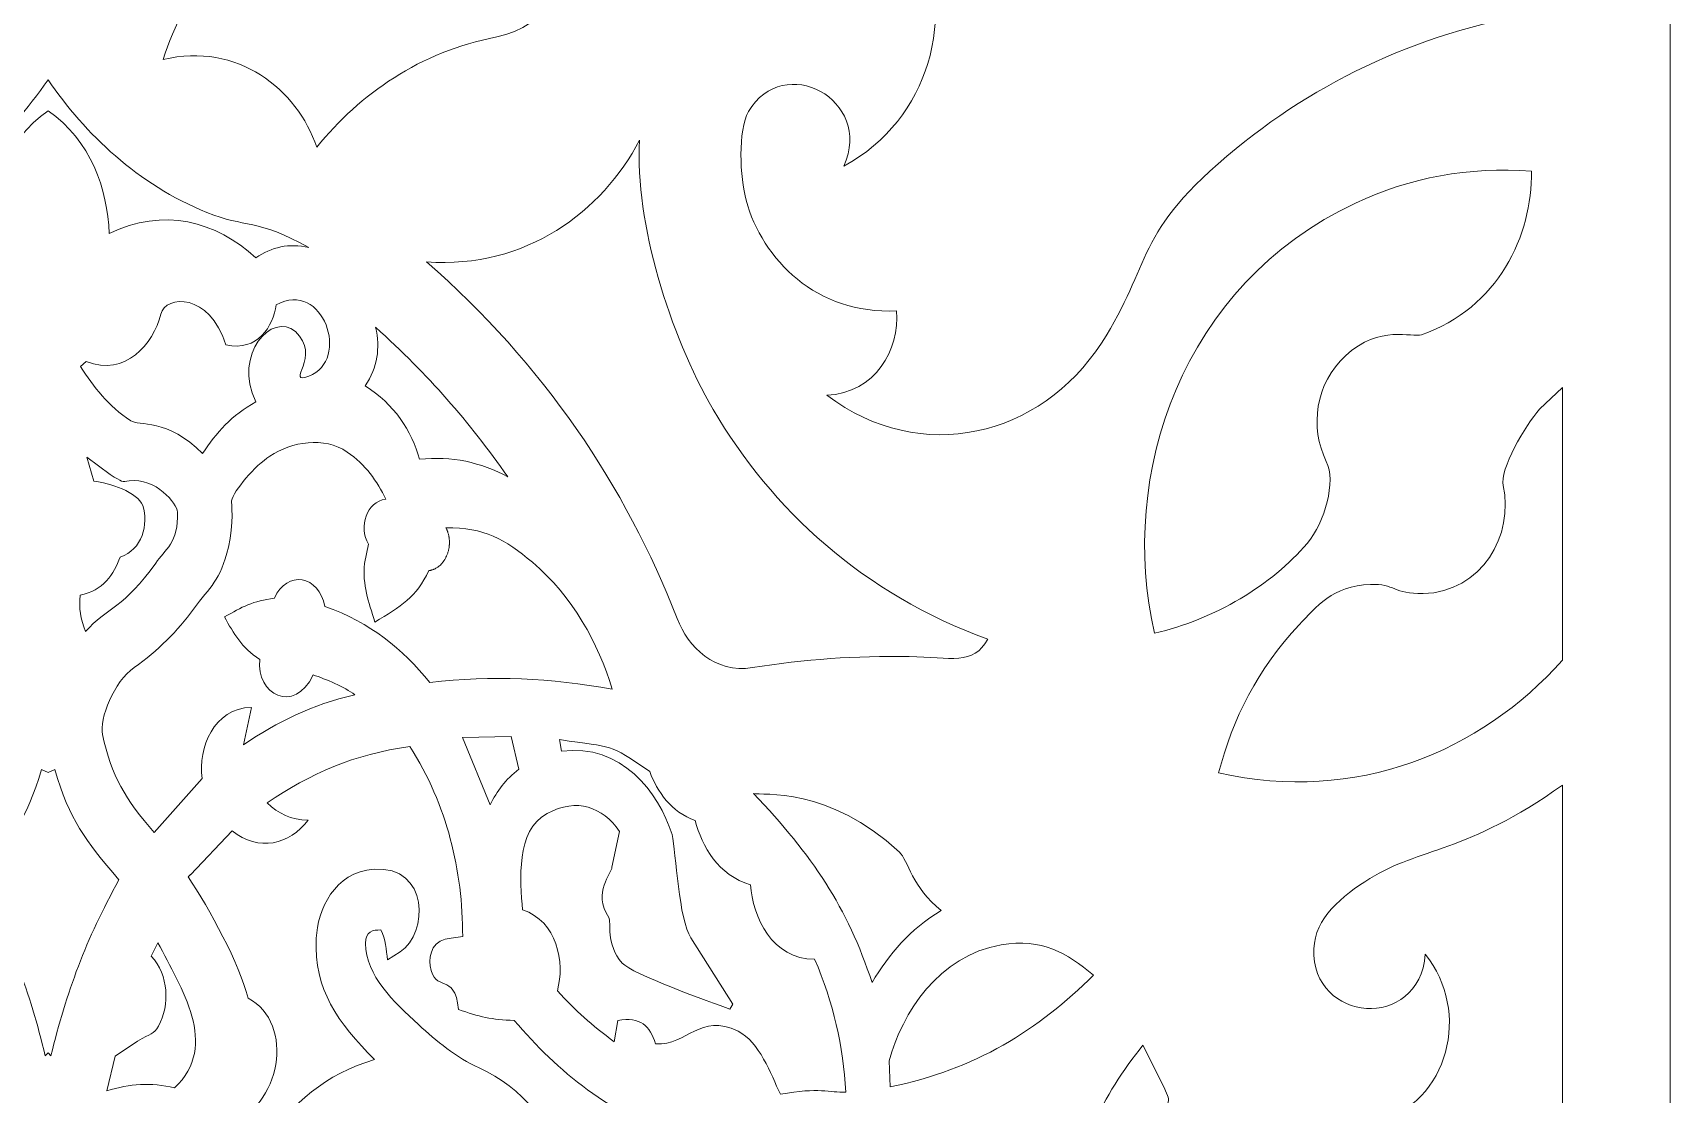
# Model space of a CAD drawing. Header units: millimetres. Extents: x -14.9 to 15.1, y 6.5 to 76.5.
# Drawn here: x -0.04 to 15.1, y 49.91 to 59.73 of the extents above; entities that cross this region are included whole.
import ezdxf

# ---------------------------------------------------------------- set-up
doc = ezdxf.new("R2010")
doc.units = ezdxf.units.MM
doc.header["$MEASUREMENT"] = 0
doc.layers.add('Layer 1', color=7, linetype='Continuous')

msp = doc.modelspace()

# ---------------------------------------------------------------- linework, layer by layer
at = {"layer": 'Layer 1', "color": 250, "lineweight": 9}
for points, knots in [([(-14.9024, 6.4618), (-14.9024, 6.4618), (15.0977, 6.4618), (15.0977, 6.4618), (15.0977, 6.4618), (15.0977, 6.4618), (15.0977, 76.4618), (15.0977, 76.4618), (15.0977, 76.4618), (15.0977, 76.4618), (-14.9024, 76.4618), (-14.9024, 76.4618), (-14.9024, 76.4618), (-14.9024, 76.4618), (-14.9024, 6.4618), (-14.9024, 6.4618)], [0, 0, 0, 0, 0.2, 0.2, 0.2, 0.2, 0.4, 0.4, 0.4, 0.4, 0.6, 0.6, 0.6, 0.6, 1, 1, 1, 1]), ([(14.1002, 61.0394), (13.0006, 60.486), (11.8, 60.1652), (10.5059, 60.1436), (10.5059, 60.1436), (10.1011, 60.1367), (9.6616, 60.4665), (9.4554, 60.7641), (9.4554, 60.7641), (9.054, 61.3439), (9.1461, 62.1264), (9.793, 62.4729), (9.793, 62.4729), (10.2535, 62.7197), (10.7716, 62.5905), (11.0972, 62.2351), (11.0972, 62.2351), (10.3025, 62.1507), (10.3424, 60.915), (11.2248, 60.9383), (11.2248, 60.9383), (11.9879, 60.9583), (12.2203, 62.0531), (12.212, 62.5445), (12.212, 62.5445), (12.2088, 62.7324), (12.2909, 62.9459), (12.5353, 62.9617), (12.5353, 62.9617), (12.8187, 62.9803), (12.8715, 62.6362), (13.3084, 62.7109), (13.3084, 62.7109), (13.7637, 62.7889), (13.873, 63.2271), (13.8173, 63.575), (13.8173, 63.575), (13.6848, 64.4048), (12.6747, 64.9311), (11.932, 64.2142), (11.932, 64.2142), (11.3926, 63.694), (10.5911, 63.5375), (9.8581, 63.9066), (9.8581, 63.9066), (9.6217, 64.0256), (9.3274, 63.8797), (9.3334, 63.513), (9.3334, 63.513), (9.3506, 62.4302), (7.9469, 62.051), (7.4567, 63.0079), (7.4567, 63.0079), (7.3666, 63.1835), (7.3347, 63.3596), (7.3408, 63.5488), (7.3408, 63.5488), (6.5447, 63.9537), (5.6645, 63.8788), (4.9516, 63.3895), (4.9516, 63.3895), (5.5822, 62.6475), (5.8588, 61.7632), (5.8392, 60.8641), (5.8392, 60.8641), (6.4991, 61.6348), (7.6067, 61.5106), (8.1182, 60.726), (8.1182, 60.726), (8.3371, 60.3908), (8.3514, 59.8247), (8.2324, 59.4443), (8.2324, 59.4443), (8.1122, 59.0596), (7.8609, 58.7174), (7.4552, 58.4933), (7.4552, 58.4933), (7.7326, 59.1131), (6.8958, 59.5513), (6.5739, 58.9986), (6.5739, 58.9986), (6.4738, 58.8265), (6.4956, 58.3884), (6.5524, 58.1791), (6.5524, 58.1791), (6.7007, 57.6313), (7.2034, 57.1182), (7.9421, 57.156), (7.9421, 57.156), (7.9736, 56.7963), (7.7487, 56.398), (7.2983, 56.3744), (7.2983, 56.3744), (8.1733, 55.7154), (9.2769, 55.9933), (9.8369, 56.8562), (9.8369, 56.8562), (10.3217, 57.6033), (10.1132, 57.8635), (11.0848, 58.6582), (11.0848, 58.6582), (11.9171, 59.3392), (12.9315, 59.8004), (14.1002, 59.9402), (14.1002, 59.9402), (14.1002, 59.9402), (14.1002, 61.0394), (14.1002, 61.0394)], [0, 0, 0, 0, 0.0357143, 0.0357143, 0.0357143, 0.0357143, 0.0714286, 0.0714286, 0.0714286, 0.0714286, 0.1071429, 0.1071429, 0.1071429, 0.1071429, 0.1428571, 0.1428571, 0.1428571, 0.1428571, 0.1785714, 0.1785714, 0.1785714, 0.1785714, 0.2142857, 0.2142857, 0.2142857, 0.2142857, 0.25, 0.25, 0.25, 0.25, 0.2857143, 0.2857143, 0.2857143, 0.2857143, 0.3214286, 0.3214286, 0.3214286, 0.3214286, 0.3571429, 0.3571429, 0.3571429, 0.3571429, 0.3928571, 0.3928571, 0.3928571, 0.3928571, 0.4285714, 0.4285714, 0.4285714, 0.4285714, 0.4642857, 0.4642857, 0.4642857, 0.4642857, 0.5, 0.5, 0.5, 0.5, 0.5357143, 0.5357143, 0.5357143, 0.5357143, 0.5714286, 0.5714286, 0.5714286, 0.5714286, 0.6071429, 0.6071429, 0.6071429, 0.6071429, 0.6428571, 0.6428571, 0.6428571, 0.6428571, 0.6785714, 0.6785714, 0.6785714, 0.6785714, 0.7142857, 0.7142857, 0.7142857, 0.7142857, 0.75, 0.75, 0.75, 0.75, 0.7857143, 0.7857143, 0.7857143, 0.7857143, 0.8214286, 0.8214286, 0.8214286, 0.8214286, 0.8571429, 0.8571429, 0.8571429, 0.8571429, 0.8928571, 0.8928571, 0.8928571, 0.8928571, 0.9285714, 0.9285714, 0.9285714, 0.9285714, 1, 1, 1, 1]), ([(3.383, 62.1196), (3.0055, 61.6784), (3.0014, 61.4224), (2.4317, 60.9692), (2.4317, 60.9692), (2.1821, 60.7705), (1.9945, 60.7578), (1.6451, 60.3571), (1.6451, 60.3571), (1.4098, 60.0872), (1.263, 59.8009), (1.1614, 59.4808), (1.1614, 59.4808), (1.8528, 59.6451), (2.3987, 59.2053), (2.5826, 58.6705), (2.5826, 58.6705), (2.9825, 59.1624), (3.533, 59.5515), (4.2459, 59.6901), (4.2459, 59.6901), (4.6978, 59.7782), (5.0285, 60.2579), (5.1126, 60.638), (5.1126, 60.638), (5.3349, 61.6423), (4.3776, 62.5601), (3.383, 62.1196)], [0, 0, 0, 0, 0.125, 0.125, 0.125, 0.125, 0.25, 0.25, 0.25, 0.25, 0.375, 0.375, 0.375, 0.375, 0.5, 0.5, 0.5, 0.5, 0.625, 0.625, 0.625, 0.625, 0.75, 0.75, 0.75, 0.75, 1, 1, 1, 1]), ([(0.0977, 59.2939), (-0.275, 58.7551), (-0.7836, 58.2712), (-1.4891, 58.0202), (-1.4891, 58.0202), (-1.6804, 57.9521), (-1.8623, 57.9957), (-2.3133, 57.7402), (-2.3133, 57.7402), (-2.1291, 57.7855), (-1.9684, 57.7445), (-1.8236, 57.6452), (-1.8236, 57.6452), (-1.4561, 57.9868), (-0.9641, 58.115), (-0.4672, 57.871), (-0.4672, 57.871), (-0.45, 58.2844), (-0.3, 58.7299), (0.0977, 59.0061), (0.0977, 59.0061), (0.4953, 58.7299), (0.6453, 58.2844), (0.6625, 57.871), (0.6625, 57.871), (1.1594, 58.115), (1.6514, 57.9868), (2.0189, 57.6452), (2.0189, 57.6452), (2.1638, 57.7445), (2.3244, 57.7855), (2.5086, 57.7402), (2.5086, 57.7402), (2.0281, 58.0125), (1.9208, 57.9208), (1.5648, 58.0657), (1.5648, 58.0657), (0.9253, 58.3262), (0.4413, 58.789), (0.0977, 59.2939)], [0, 0, 0, 0, 0.0909091, 0.0909091, 0.0909091, 0.0909091, 0.1818182, 0.1818182, 0.1818182, 0.1818182, 0.2727273, 0.2727273, 0.2727273, 0.2727273, 0.3636364, 0.3636364, 0.3636364, 0.3636364, 0.4545455, 0.4545455, 0.4545455, 0.4545455, 0.5454545, 0.5454545, 0.5454545, 0.5454545, 0.6363636, 0.6363636, 0.6363636, 0.6363636, 0.7272727, 0.7272727, 0.7272727, 0.7272727, 0.8181818, 0.8181818, 0.8181818, 0.8181818, 1, 1, 1, 1]), ([(0.0977, 59.2939), (0.0977, 59.2939), (0.0977, 59.2941), (0.0977, 59.2941), (0.0977, 59.2941), (0.0977, 59.2941), (0.0977, 59.2941), (0.0977, 59.2941)], [0, 0, 0, 0, 0.3333333, 0.3333333, 0.3333333, 0.3333333, 1, 1, 1, 1]), ([(5.5667, 58.7346), (5.524, 57.9672), (5.8407, 56.9412), (6.2486, 56.2422), (6.2486, 56.2422), (6.7865, 55.3204), (7.636, 54.5339), (8.7869, 54.1193), (8.7869, 54.1193), (8.6509, 53.8693), (8.449, 53.9517), (8.0585, 53.9581), (8.0585, 53.9581), (7.5729, 53.9659), (7.0869, 53.9308), (6.6101, 53.8544), (6.6101, 53.8544), (6.2621, 53.7988), (6.0163, 54.046), (5.9144, 54.3079), (5.9144, 54.3079), (5.437, 55.5365), (4.6774, 56.6669), (3.5973, 57.6075), (3.5973, 57.6075), (4.5213, 57.5446), (5.2196, 58.0718), (5.5667, 58.7346)], [0, 0, 0, 0, 0.125, 0.125, 0.125, 0.125, 0.25, 0.25, 0.25, 0.25, 0.375, 0.375, 0.375, 0.375, 0.5, 0.5, 0.5, 0.5, 0.625, 0.625, 0.625, 0.625, 0.75, 0.75, 0.75, 0.75, 1, 1, 1, 1]), ([(13.8139, 58.4475), (13.8245, 57.8543), (13.5046, 57.1798), (12.7975, 56.9346), (12.7975, 56.9346), (12.7103, 56.9042), (12.4145, 57.0325), (12.0952, 56.7409), (12.0952, 56.7409), (11.8158, 56.4854), (11.7613, 56.0772), (11.9173, 55.7626), (11.9173, 55.7626), (12.0083, 55.5792), (11.9064, 55.2018), (11.7401, 55.0041), (11.7401, 55.0041), (11.4156, 54.6195), (10.884, 54.3013), (10.328, 54.1726), (10.328, 54.1726), (9.9924, 55.6334), (10.5759, 57.3961), (12.1879, 58.1525), (12.1879, 58.1525), (12.6934, 58.3898), (13.2338, 58.4904), (13.8139, 58.4475)], [0, 0, 0, 0, 0.125, 0.125, 0.125, 0.125, 0.25, 0.25, 0.25, 0.25, 0.375, 0.375, 0.375, 0.375, 0.5, 0.5, 0.5, 0.5, 0.625, 0.625, 0.625, 0.625, 0.75, 0.75, 0.75, 0.75, 1, 1, 1, 1]), ([(2.2065, 57.2113), (2.6411, 57.452), (2.9005, 56.6989), (2.5071, 56.5514), (2.5071, 56.5514), (2.2845, 56.4677), (2.6322, 56.7428), (2.3838, 56.9632), (2.3838, 56.9632), (2.1715, 57.1512), (1.8029, 56.7539), (2.018, 56.3148), (2.018, 56.3148), (1.7963, 56.1877), (1.6514, 56.0282), (1.5246, 55.8349), (1.5246, 55.8349), (1.2044, 56.1644), (0.9316, 56.0911), (0.8616, 56.1382), (0.8616, 56.1382), (0.6562, 56.2768), (0.5159, 56.4489), (0.3977, 56.6421), (0.3977, 56.6421), (0.3977, 56.6421), (0.4502, 56.6876), (0.4502, 56.6876), (0.4502, 56.6876), (0.8117, 56.5441), (1.0707, 56.8488), (1.139, 57.1239), (1.139, 57.1239), (1.1844, 57.3059), (1.5926, 57.324), (1.7415, 56.8415), (1.7415, 56.8415), (2.0378, 56.7746), (2.1778, 57.0148), (2.2065, 57.2113)], [0, 0, 0, 0, 0.0909091, 0.0909091, 0.0909091, 0.0909091, 0.1818182, 0.1818182, 0.1818182, 0.1818182, 0.2727273, 0.2727273, 0.2727273, 0.2727273, 0.3636364, 0.3636364, 0.3636364, 0.3636364, 0.4545455, 0.4545455, 0.4545455, 0.4545455, 0.5454545, 0.5454545, 0.5454545, 0.5454545, 0.6363636, 0.6363636, 0.6363636, 0.6363636, 0.7272727, 0.7272727, 0.7272727, 0.7272727, 0.8181818, 0.8181818, 0.8181818, 0.8181818, 1, 1, 1, 1]), ([(3.1259, 57.0032), (3.1693, 56.8057), (3.1446, 56.641), (3.0304, 56.4611), (3.0304, 56.4611), (3.2958, 56.2962), (3.4582, 56.0451), (3.5322, 55.7824), (3.5322, 55.7824), (3.8331, 55.8142), (4.0982, 55.7543), (4.3501, 55.619), (4.3501, 55.619), (3.9834, 56.1368), (3.6179, 56.5606), (3.1259, 57.0032)], [0, 0, 0, 0, 0.2, 0.2, 0.2, 0.2, 0.4, 0.4, 0.4, 0.4, 0.6, 0.6, 0.6, 0.6, 1, 1, 1, 1]), ([(14.1002, 53.9223), (13.3423, 53.0762), (12.2014, 52.5935), (10.9216, 52.8808), (10.9216, 52.8808), (11.0501, 53.3793), (11.2836, 53.8445), (11.6649, 54.2492), (11.6649, 54.2492), (11.8264, 54.4205), (11.971, 54.6091), (12.325, 54.6244), (12.325, 54.6244), (12.5499, 54.6343), (12.539, 54.5339), (12.8127, 54.5398), (12.8127, 54.5398), (13.3552, 54.5518), (13.657, 55.0868), (13.552, 55.5384), (13.552, 55.5384), (13.5181, 55.6843), (13.758, 56.0968), (13.8891, 56.2471), (13.8891, 56.2471), (13.8891, 56.2471), (14.1002, 56.4472), (14.1002, 56.4472), (14.1002, 56.4472), (14.1002, 56.4472), (14.1002, 53.9223), (14.1002, 53.9223)], [0, 0, 0, 0, 0.1111111, 0.1111111, 0.1111111, 0.1111111, 0.2222222, 0.2222222, 0.2222222, 0.2222222, 0.3333333, 0.3333333, 0.3333333, 0.3333333, 0.4444444, 0.4444444, 0.4444444, 0.4444444, 0.5555556, 0.5555556, 0.5555556, 0.5555556, 0.6666667, 0.6666667, 0.6666667, 0.6666667, 0.7777778, 0.7777778, 0.7777778, 0.7777778, 1, 1, 1, 1]), ([(1.5214, 52.8299), (1.5214, 52.8299), (1.0794, 52.3285), (1.0794, 52.3285), (1.0794, 52.3285), (0.8123, 52.6347), (0.6817, 52.8534), (0.6008, 53.2352), (0.6008, 53.2352), (0.5701, 53.3797), (0.7067, 53.7274), (0.8935, 53.8561), (0.8935, 53.8561), (1.1115, 54.0067), (1.2959, 54.1962), (1.4425, 54.396), (1.4425, 54.396), (1.598, 54.6077), (1.6887, 54.6546), (1.7644, 54.9685), (1.7644, 54.9685), (1.8175, 55.1886), (1.792, 55.388), (1.7937, 55.3975), (1.7937, 55.3975), (1.8118, 55.4917), (2.0137, 55.7244), (2.1474, 55.8113), (2.1474, 55.8113), (2.3519, 55.9443), (2.648, 55.9968), (2.8629, 55.8495), (2.8629, 55.8495), (3.0333, 55.7329), (3.1406, 55.5794), (3.2198, 55.4121), (3.2198, 55.4121), (3.0436, 55.3906), (2.9667, 55.158), (3.0594, 54.9963), (3.0594, 54.9963), (3.0594, 54.9963), (3.023, 54.8172), (3.023, 54.8172), (3.023, 54.8172), (3.0037, 54.6152), (3.0605, 54.4721), (3.1193, 54.2742), (3.1193, 54.2742), (3.3583, 54.4252), (3.5041, 54.5035), (3.6174, 54.7521), (3.6174, 54.7521), (3.6174, 54.7521), (3.6177, 54.7521), (3.6177, 54.7521), (3.6177, 54.7521), (3.6177, 54.7521), (3.6182, 54.7521), (3.6182, 54.7521), (3.6182, 54.7521), (3.6182, 54.7521), (3.6225, 54.7529), (3.6225, 54.7529), (3.6225, 54.7529), (3.6225, 54.7529), (3.6228, 54.7529), (3.6228, 54.7529), (3.6228, 54.7529), (3.6228, 54.7529), (3.6234, 54.7529), (3.6234, 54.7529), (3.6234, 54.7529), (3.6234, 54.7529), (3.6237, 54.7531), (3.6237, 54.7531), (3.6237, 54.7531), (3.6237, 54.7531), (3.6243, 54.7531), (3.6243, 54.7531), (3.6243, 54.7531), (3.6243, 54.7531), (3.6245, 54.7531), (3.6245, 54.7531), (3.6245, 54.7531), (3.6245, 54.7531), (3.6248, 54.7531), (3.6248, 54.7531), (3.6248, 54.7531), (3.6248, 54.7531), (3.6251, 54.7533), (3.6251, 54.7533), (3.6251, 54.7533), (3.6251, 54.7533), (3.6257, 54.7533), (3.6257, 54.7533), (3.6257, 54.7533), (3.6257, 54.7533), (3.6263, 54.7533), (3.6263, 54.7533), (3.6263, 54.7533), (3.6263, 54.7533), (3.6297, 54.754), (3.6297, 54.754), (3.6297, 54.754), (3.6297, 54.754), (3.6303, 54.7543), (3.6303, 54.7543), (3.6303, 54.7543), (3.6303, 54.7543), (3.6309, 54.7543), (3.6309, 54.7543), (3.6309, 54.7543), (3.6309, 54.7543), (3.6311, 54.7543), (3.6311, 54.7543), (3.6311, 54.7543), (3.6311, 54.7543), (3.6317, 54.7545), (3.6317, 54.7545), (3.6317, 54.7545), (3.6317, 54.7545), (3.632, 54.7545), (3.632, 54.7545), (3.632, 54.7545), (3.632, 54.7545), (3.632, 54.7545), (3.632, 54.7545), (3.632, 54.7545), (3.632, 54.7545), (3.6326, 54.7545), (3.6326, 54.7545), (3.6326, 54.7545), (3.6326, 54.7545), (3.6331, 54.7547), (3.6331, 54.7547), (3.6331, 54.7547), (3.6331, 54.7547), (3.6334, 54.7547), (3.6334, 54.7547), (3.6334, 54.7547), (3.6334, 54.7547), (3.6372, 54.7557), (3.6372, 54.7557), (3.6372, 54.7557), (3.6372, 54.7557), (3.6375, 54.7557), (3.6375, 54.7557), (3.6375, 54.7557), (3.6375, 54.7557), (3.638, 54.7559), (3.638, 54.7559), (3.638, 54.7559), (3.638, 54.7559), (3.6386, 54.7559), (3.6386, 54.7559), (3.6386, 54.7559), (3.6386, 54.7559), (3.6389, 54.7562), (3.6389, 54.7562), (3.6389, 54.7562), (3.6389, 54.7562), (3.6392, 54.7562), (3.6392, 54.7562), (3.6392, 54.7562), (3.6392, 54.7562), (3.6395, 54.7562), (3.6395, 54.7562), (3.6395, 54.7562), (3.6395, 54.7562), (3.6397, 54.7562), (3.6397, 54.7562), (3.6397, 54.7562), (3.6397, 54.7562), (3.6403, 54.7564), (3.6403, 54.7564), (3.6403, 54.7564), (3.6403, 54.7564), (3.6406, 54.7564), (3.6406, 54.7564), (3.6406, 54.7564), (3.6406, 54.7564), (3.6412, 54.7566), (3.6412, 54.7566), (3.6412, 54.7566), (3.6412, 54.7566), (3.6438, 54.7573), (3.6438, 54.7573), (3.6438, 54.7573), (3.6438, 54.7573), (3.6443, 54.7576), (3.6443, 54.7576), (3.6443, 54.7576), (3.6443, 54.7576), (3.6446, 54.7576), (3.6446, 54.7576), (3.6446, 54.7576), (3.6446, 54.7576), (3.6452, 54.7578), (3.6452, 54.7578), (3.6452, 54.7578), (3.6452, 54.7578), (3.6452, 54.7578), (3.6452, 54.7578), (3.6452, 54.7578), (3.6452, 54.7578), (3.6458, 54.7578), (3.6458, 54.7578), (3.6458, 54.7578), (3.6458, 54.7578), (3.6461, 54.758), (3.6461, 54.758), (3.6461, 54.758), (3.6461, 54.758), (3.6466, 54.758), (3.6466, 54.758), (3.6466, 54.758), (3.6466, 54.758), (3.6438, 54.7576), (3.6438, 54.7576), (3.6438, 54.7576), (3.6438, 54.7576), (3.6466, 54.758), (3.6466, 54.758), (3.6466, 54.758), (3.6466, 54.758), (3.6529, 54.7602), (3.6529, 54.7602), (3.6529, 54.7602), (3.6529, 54.7602), (3.6529, 54.7602), (3.6529, 54.7602), (3.6529, 54.7602), (3.6529, 54.7602), (3.6593, 54.7623), (3.6593, 54.7623), (3.6593, 54.7623), (3.6593, 54.7623), (3.6598, 54.7625), (3.6598, 54.7625), (3.6598, 54.7625), (3.6598, 54.7625), (3.6656, 54.7649), (3.6656, 54.7649), (3.6656, 54.7649), (3.669, 54.7663), (3.6725, 54.7679), (3.6759, 54.7696), (3.6759, 54.7696), (3.6759, 54.7696), (3.6788, 54.771), (3.6788, 54.771), (3.6788, 54.771), (3.6788, 54.771), (3.6796, 54.7715), (3.6796, 54.7715), (3.6796, 54.7715), (3.6796, 54.7715), (3.6836, 54.7736), (3.6836, 54.7736), (3.6836, 54.7736), (3.6836, 54.7736), (3.6842, 54.7741), (3.6842, 54.7741), (3.6842, 54.7741), (3.6842, 54.7741), (3.6888, 54.7767), (3.6888, 54.7767), (3.6888, 54.7767), (3.6888, 54.7767), (3.6899, 54.7774), (3.6899, 54.7774), (3.6899, 54.7774), (3.6899, 54.7774), (3.6951, 54.7807), (3.6951, 54.7807), (3.6951, 54.7807), (3.6951, 54.7807), (3.6954, 54.7807), (3.6954, 54.7807), (3.6954, 54.7807), (3.6988, 54.783), (3.7023, 54.7854), (3.7057, 54.788), (3.7057, 54.788), (3.7057, 54.788), (3.7072, 54.7889), (3.7072, 54.7889), (3.7072, 54.7889), (3.7072, 54.7889), (3.7115, 54.7925), (3.7115, 54.7925), (3.7115, 54.7925), (3.7115, 54.7925), (3.712, 54.7929), (3.712, 54.7929), (3.712, 54.7929), (3.712, 54.7929), (3.7166, 54.7967), (3.7166, 54.7967), (3.7166, 54.7967), (3.7166, 54.7967), (3.7178, 54.7976), (3.7178, 54.7976), (3.7178, 54.7976), (3.7227, 54.8019), (3.7272, 54.8064), (3.7318, 54.8108), (3.7318, 54.8108), (3.7318, 54.8108), (3.7361, 54.8158), (3.7361, 54.8158), (3.7361, 54.8158), (3.7361, 54.8158), (3.7364, 54.816), (3.7364, 54.816), (3.7364, 54.816), (3.7364, 54.816), (3.741, 54.8212), (3.741, 54.8212), (3.741, 54.8212), (3.7442, 54.8247), (3.747, 54.8283), (3.7499, 54.832), (3.7499, 54.832), (3.7499, 54.832), (3.7505, 54.8328), (3.7505, 54.8328), (3.7505, 54.8328), (3.7505, 54.8328), (3.7539, 54.8377), (3.7539, 54.8377), (3.7539, 54.8377), (3.7539, 54.8377), (3.7548, 54.8389), (3.7548, 54.8389), (3.7548, 54.8389), (3.7548, 54.8389), (3.7579, 54.8434), (3.7579, 54.8434), (3.7579, 54.8434), (3.7579, 54.8434), (3.7582, 54.8436), (3.7582, 54.8436), (3.7582, 54.8436), (3.7582, 54.8436), (3.7605, 54.8474), (3.7605, 54.8474), (3.7605, 54.8474), (3.7605, 54.8474), (3.7628, 54.8507), (3.7628, 54.8507), (3.7628, 54.8507), (3.7628, 54.8507), (3.7634, 54.8514), (3.7634, 54.8514), (3.7634, 54.8514), (3.7634, 54.8514), (3.7657, 54.8554), (3.7657, 54.8554), (3.7657, 54.8554), (3.7657, 54.8554), (3.7657, 54.8556), (3.7657, 54.8556), (3.7657, 54.8556), (3.7657, 54.8556), (3.7688, 54.8606), (3.7688, 54.8606), (3.7688, 54.8606), (3.7688, 54.8606), (3.7697, 54.8625), (3.7697, 54.8625), (3.7697, 54.8625), (3.7697, 54.8625), (3.7723, 54.8672), (3.7723, 54.8672), (3.7723, 54.8672), (3.7723, 54.8672), (3.7731, 54.8683), (3.7731, 54.8683), (3.7731, 54.8683), (3.7731, 54.8683), (3.7754, 54.8731), (3.7754, 54.8731), (3.7754, 54.8731), (3.7754, 54.8731), (3.7769, 54.8757), (3.7769, 54.8757), (3.7769, 54.8757), (3.7769, 54.8757), (3.7789, 54.8799), (3.7789, 54.8799), (3.7789, 54.8799), (3.7789, 54.8799), (3.7797, 54.8818), (3.7797, 54.8818), (3.7797, 54.8818), (3.7797, 54.8818), (3.782, 54.8867), (3.782, 54.8867), (3.782, 54.8867), (3.782, 54.8867), (3.7823, 54.8879), (3.7823, 54.8879), (3.7823, 54.8879), (3.7843, 54.8921), (3.7861, 54.8964), (3.7878, 54.9006), (3.7878, 54.9006), (3.7878, 54.9006), (3.7878, 54.9006), (3.7878, 54.9006), (3.7878, 54.9006), (3.7878, 54.9006), (3.7901, 54.9068), (3.7901, 54.9068), (3.7901, 54.9068), (3.7901, 54.9068), (3.7904, 54.9075), (3.7904, 54.9075), (3.7904, 54.9075), (3.7904, 54.9075), (3.7927, 54.9143), (3.7927, 54.9143), (3.7927, 54.9143), (3.7927, 54.9143), (3.7927, 54.9145), (3.7927, 54.9145), (3.7927, 54.9145), (3.7927, 54.9145), (3.7949, 54.9216), (3.7949, 54.9216), (3.7949, 54.9216), (3.7949, 54.9216), (3.7949, 54.9218), (3.7949, 54.9218), (3.7949, 54.9218), (3.7949, 54.9218), (3.797, 54.9287), (3.797, 54.9287), (3.797, 54.9287), (3.797, 54.9287), (3.7972, 54.9294), (3.7972, 54.9294), (3.7972, 54.9294), (3.7972, 54.9294), (3.799, 54.9358), (3.799, 54.9358), (3.799, 54.9358), (3.799, 54.9358), (3.8007, 54.9428), (3.8007, 54.9428), (3.8007, 54.9428), (3.8007, 54.9428), (3.8007, 54.9431), (3.8007, 54.9431), (3.8007, 54.9431), (3.8007, 54.9431), (3.801, 54.9447), (3.801, 54.9447), (3.801, 54.9447), (3.801, 54.9447), (3.8021, 54.9504), (3.8021, 54.9504), (3.8021, 54.9504), (3.8021, 54.9504), (3.8024, 54.9506), (3.8024, 54.9506), (3.8024, 54.9506), (3.8033, 54.9548), (3.8038, 54.9593), (3.8047, 54.9636), (3.8047, 54.9636), (3.8047, 54.9636), (3.805, 54.965), (3.805, 54.965), (3.805, 54.965), (3.805, 54.965), (3.8053, 54.9683), (3.8053, 54.9683), (3.8053, 54.9683), (3.8053, 54.9683), (3.8058, 54.9725), (3.8058, 54.9725), (3.8058, 54.9725), (3.8058, 54.9725), (3.8061, 54.9735), (3.8061, 54.9735), (3.8061, 54.9735), (3.8061, 54.9735), (3.8067, 54.9794), (3.8067, 54.9794), (3.8067, 54.9794), (3.8067, 54.9794), (3.807, 54.9805), (3.807, 54.9805), (3.807, 54.9805), (3.807, 54.9805), (3.8076, 54.986), (3.8076, 54.986), (3.8076, 54.986), (3.8076, 54.986), (3.8076, 54.9874), (3.8076, 54.9874), (3.8076, 54.9874), (3.8076, 54.9874), (3.8079, 54.9921), (3.8079, 54.9921), (3.8079, 54.9921), (3.8079, 54.9921), (3.8081, 54.9949), (3.8081, 54.9949), (3.8081, 54.9949), (3.8081, 54.9949), (3.8084, 55.0003), (3.8084, 55.0003), (3.8084, 55.0003), (3.8084, 55.0003), (3.8084, 55.0025), (3.8084, 55.0025), (3.8084, 55.0025), (3.8084, 55.0025), (3.8087, 55.0083), (3.8087, 55.0083), (3.8087, 55.0083), (3.8087, 55.0083), (3.8087, 55.01), (3.8087, 55.01), (3.8087, 55.01), (3.8087, 55.01), (3.8087, 55.0124), (3.8087, 55.0124), (3.8087, 55.0124), (3.8087, 55.0124), (3.8087, 55.0175), (3.8087, 55.0175), (3.8087, 55.0175), (3.8087, 55.0175), (3.8084, 55.0244), (3.8084, 55.0244), (3.8084, 55.0244), (3.8084, 55.0244), (3.8084, 55.0251), (3.8084, 55.0251), (3.8084, 55.0251), (3.8084, 55.0251), (3.8081, 55.0326), (3.8081, 55.0326), (3.8081, 55.0326), (3.8081, 55.0326), (3.8081, 55.0326), (3.8081, 55.0326), (3.8081, 55.0326), (3.8081, 55.0326), (3.8076, 55.0402), (3.8076, 55.0402), (3.8076, 55.0402), (3.8076, 55.0402), (3.8076, 55.0406), (3.8076, 55.0406), (3.8076, 55.0406), (3.8076, 55.0406), (3.807, 55.0477), (3.807, 55.0477), (3.807, 55.0477), (3.807, 55.0477), (3.8067, 55.0486), (3.8067, 55.0486), (3.8067, 55.0486), (3.8067, 55.0486), (3.8058, 55.0552), (3.8058, 55.0552), (3.8058, 55.0552), (3.8058, 55.0552), (3.8058, 55.0567), (3.8058, 55.0567), (3.8058, 55.0567), (3.8058, 55.0567), (3.8047, 55.0628), (3.8047, 55.0628), (3.8047, 55.0628), (3.8047, 55.0628), (3.8044, 55.0647), (3.8044, 55.0647), (3.8044, 55.0647), (3.8044, 55.0647), (3.8036, 55.0703), (3.8036, 55.0703), (3.8036, 55.0703), (3.8036, 55.0703), (3.8033, 55.0715), (3.8033, 55.0715), (3.8033, 55.0715), (3.8033, 55.0715), (3.8024, 55.076), (3.8024, 55.076), (3.8024, 55.076), (3.8024, 55.076), (3.8018, 55.0786), (3.8018, 55.0786), (3.8018, 55.0786), (3.8018, 55.0786), (3.8007, 55.0835), (3.8007, 55.0835), (3.8007, 55.0835), (3.8007, 55.0835), (3.8001, 55.0864), (3.8001, 55.0864), (3.8001, 55.0864), (3.8001, 55.0864), (3.799, 55.0906), (3.799, 55.0906), (3.799, 55.0906), (3.799, 55.0906), (3.7975, 55.0958), (3.7975, 55.0958), (3.7975, 55.0958), (3.7975, 55.0958), (3.7972, 55.097), (3.7972, 55.097), (3.7972, 55.097), (3.7972, 55.097), (3.7952, 55.1033), (3.7952, 55.1033), (3.7952, 55.1033), (3.7952, 55.1033), (3.7947, 55.1047), (3.7947, 55.1047), (3.7947, 55.1047), (3.7947, 55.1047), (3.7929, 55.1104), (3.7929, 55.1104), (3.7929, 55.1104), (3.7929, 55.1104), (3.7921, 55.1128), (3.7921, 55.1128), (3.7921, 55.1128), (3.7921, 55.1128), (3.7901, 55.1184), (3.7901, 55.1184), (3.7901, 55.1184), (3.7901, 55.1184), (3.7895, 55.1196), (3.7895, 55.1196), (3.7895, 55.1196), (3.7895, 55.1196), (3.7889, 55.1215), (3.7889, 55.1215), (3.7889, 55.1215), (3.7889, 55.1215), (3.7866, 55.1271), (3.7866, 55.1271), (3.7866, 55.1271), (3.7866, 55.1271), (3.7861, 55.1285), (3.7861, 55.1285), (3.7861, 55.1285), (3.7861, 55.1285), (3.7832, 55.1347), (3.7832, 55.1347), (3.7832, 55.1347), (3.7832, 55.1347), (3.7829, 55.1356), (3.7829, 55.1356), (3.7829, 55.1356), (3.7829, 55.1356), (3.7797, 55.1422), (3.7797, 55.1422), (3.7797, 55.1422), (3.7797, 55.1422), (3.7795, 55.1427), (3.7795, 55.1427), (3.7795, 55.1427), (3.7795, 55.1427), (3.776, 55.1495), (3.776, 55.1495), (3.776, 55.1495), (4.1303, 55.1516), (4.3231, 55.0432), (4.5755, 54.8295), (4.5755, 54.8295), (4.9542, 54.5084), (5.1823, 54.0842), (5.3145, 53.6555), (5.3145, 53.6555), (4.7428, 53.7601), (4.2092, 53.7839), (3.6277, 53.7175), (3.6277, 53.7175), (3.3721, 54.0298), (3.0823, 54.2713), (2.6558, 54.4208), (2.6558, 54.4208), (2.6061, 54.7069), (2.3029, 54.7635), (2.191, 54.4962), (2.191, 54.4962), (1.9911, 54.474), (1.8901, 54.4151), (1.7274, 54.3244), (1.7274, 54.3244), (1.8175, 54.1683), (1.8832, 54.0427), (2.0545, 53.931), (2.0545, 53.931), (2.0154, 53.6062), (2.3769, 53.4193), (2.5476, 53.7875), (2.5476, 53.7875), (2.6658, 53.7481), (2.8405, 53.6767), (2.9335, 53.6041), (2.9335, 53.6041), (2.533, 53.5077), (2.2246, 53.358), (1.9044, 53.141), (1.9044, 53.141), (1.9044, 53.141), (1.977, 53.487), (1.977, 53.487), (1.977, 53.487), (1.6282, 53.4801), (1.483, 53.1103), (1.5214, 52.8299)], [0, 0, 0, 0, 0.0054945, 0.0054945, 0.0054945, 0.0054945, 0.010989, 0.010989, 0.010989, 0.010989, 0.0164835, 0.0164835, 0.0164835, 0.0164835, 0.021978, 0.021978, 0.021978, 0.021978, 0.0274725, 0.0274725, 0.0274725, 0.0274725, 0.032967, 0.032967, 0.032967, 0.032967, 0.0384615, 0.0384615, 0.0384615, 0.0384615, 0.043956, 0.043956, 0.043956, 0.043956, 0.0494505, 0.0494505, 0.0494505, 0.0494505, 0.0549451, 0.0549451, 0.0549451, 0.0549451, 0.0604396, 0.0604396, 0.0604396, 0.0604396, 0.0659341, 0.0659341, 0.0659341, 0.0659341, 0.0714286, 0.0714286, 0.0714286, 0.0714286, 0.0769231, 0.0769231, 0.0769231, 0.0769231, 0.0824176, 0.0824176, 0.0824176, 0.0824176, 0.0879121, 0.0879121, 0.0879121, 0.0879121, 0.0934066, 0.0934066, 0.0934066, 0.0934066, 0.0989011, 0.0989011, 0.0989011, 0.0989011, 0.1043956, 0.1043956, 0.1043956, 0.1043956, 0.1098901, 0.1098901, 0.1098901, 0.1098901, 0.1153846, 0.1153846, 0.1153846, 0.1153846, 0.1208791, 0.1208791, 0.1208791, 0.1208791, 0.1263736, 0.1263736, 0.1263736, 0.1263736, 0.1318681, 0.1318681, 0.1318681, 0.1318681, 0.1373626, 0.1373626, 0.1373626, 0.1373626, 0.1428571, 0.1428571, 0.1428571, 0.1428571, 0.1483516, 0.1483516, 0.1483516, 0.1483516, 0.1538462, 0.1538462, 0.1538462, 0.1538462, 0.1593407, 0.1593407, 0.1593407, 0.1593407, 0.1648352, 0.1648352, 0.1648352, 0.1648352, 0.1703297, 0.1703297, 0.1703297, 0.1703297, 0.1758242, 0.1758242, 0.1758242, 0.1758242, 0.1813187, 0.1813187, 0.1813187, 0.1813187, 0.1868132, 0.1868132, 0.1868132, 0.1868132, 0.1923077, 0.1923077, 0.1923077, 0.1923077, 0.1978022, 0.1978022, 0.1978022, 0.1978022, 0.2032967, 0.2032967, 0.2032967, 0.2032967, 0.2087912, 0.2087912, 0.2087912, 0.2087912, 0.2142857, 0.2142857, 0.2142857, 0.2142857, 0.2197802, 0.2197802, 0.2197802, 0.2197802, 0.2252747, 0.2252747, 0.2252747, 0.2252747, 0.2307692, 0.2307692, 0.2307692, 0.2307692, 0.2362637, 0.2362637, 0.2362637, 0.2362637, 0.2417582, 0.2417582, 0.2417582, 0.2417582, 0.2472527, 0.2472527, 0.2472527, 0.2472527, 0.2527473, 0.2527473, 0.2527473, 0.2527473, 0.2582418, 0.2582418, 0.2582418, 0.2582418, 0.2637363, 0.2637363, 0.2637363, 0.2637363, 0.2692308, 0.2692308, 0.2692308, 0.2692308, 0.2747253, 0.2747253, 0.2747253, 0.2747253, 0.2802198, 0.2802198, 0.2802198, 0.2802198, 0.2857143, 0.2857143, 0.2857143, 0.2857143, 0.2912088, 0.2912088, 0.2912088, 0.2912088, 0.2967033, 0.2967033, 0.2967033, 0.2967033, 0.3021978, 0.3021978, 0.3021978, 0.3021978, 0.3076923, 0.3076923, 0.3076923, 0.3076923, 0.3131868, 0.3131868, 0.3131868, 0.3131868, 0.3186813, 0.3186813, 0.3186813, 0.3186813, 0.3241758, 0.3241758, 0.3241758, 0.3241758, 0.3296703, 0.3296703, 0.3296703, 0.3296703, 0.3351648, 0.3351648, 0.3351648, 0.3351648, 0.3406593, 0.3406593, 0.3406593, 0.3406593, 0.3461538, 0.3461538, 0.3461538, 0.3461538, 0.3516484, 0.3516484, 0.3516484, 0.3516484, 0.3571429, 0.3571429, 0.3571429, 0.3571429, 0.3626374, 0.3626374, 0.3626374, 0.3626374, 0.3681319, 0.3681319, 0.3681319, 0.3681319, 0.3736264, 0.3736264, 0.3736264, 0.3736264, 0.3791209, 0.3791209, 0.3791209, 0.3791209, 0.3846154, 0.3846154, 0.3846154, 0.3846154, 0.3901099, 0.3901099, 0.3901099, 0.3901099, 0.3956044, 0.3956044, 0.3956044, 0.3956044, 0.4010989, 0.4010989, 0.4010989, 0.4010989, 0.4065934, 0.4065934, 0.4065934, 0.4065934, 0.4120879, 0.4120879, 0.4120879, 0.4120879, 0.4175824, 0.4175824, 0.4175824, 0.4175824, 0.4230769, 0.4230769, 0.4230769, 0.4230769, 0.4285714, 0.4285714, 0.4285714, 0.4285714, 0.4340659, 0.4340659, 0.4340659, 0.4340659, 0.4395604, 0.4395604, 0.4395604, 0.4395604, 0.4450549, 0.4450549, 0.4450549, 0.4450549, 0.4505495, 0.4505495, 0.4505495, 0.4505495, 0.456044, 0.456044, 0.456044, 0.456044, 0.4615385, 0.4615385, 0.4615385, 0.4615385, 0.467033, 0.467033, 0.467033, 0.467033, 0.4725275, 0.4725275, 0.4725275, 0.4725275, 0.478022, 0.478022, 0.478022, 0.478022, 0.4835165, 0.4835165, 0.4835165, 0.4835165, 0.489011, 0.489011, 0.489011, 0.489011, 0.4945055, 0.4945055, 0.4945055, 0.4945055, 0.5, 0.5, 0.5, 0.5, 0.5054945, 0.5054945, 0.5054945, 0.5054945, 0.510989, 0.510989, 0.510989, 0.510989, 0.5164835, 0.5164835, 0.5164835, 0.5164835, 0.521978, 0.521978, 0.521978, 0.521978, 0.5274725, 0.5274725, 0.5274725, 0.5274725, 0.532967, 0.532967, 0.532967, 0.532967, 0.5384615, 0.5384615, 0.5384615, 0.5384615, 0.543956, 0.543956, 0.543956, 0.543956, 0.5494505, 0.5494505, 0.5494505, 0.5494505, 0.5549451, 0.5549451, 0.5549451, 0.5549451, 0.5604396, 0.5604396, 0.5604396, 0.5604396, 0.5659341, 0.5659341, 0.5659341, 0.5659341, 0.5714286, 0.5714286, 0.5714286, 0.5714286, 0.5769231, 0.5769231, 0.5769231, 0.5769231, 0.5824176, 0.5824176, 0.5824176, 0.5824176, 0.5879121, 0.5879121, 0.5879121, 0.5879121, 0.5934066, 0.5934066, 0.5934066, 0.5934066, 0.5989011, 0.5989011, 0.5989011, 0.5989011, 0.6043956, 0.6043956, 0.6043956, 0.6043956, 0.6098901, 0.6098901, 0.6098901, 0.6098901, 0.6153846, 0.6153846, 0.6153846, 0.6153846, 0.6208791, 0.6208791, 0.6208791, 0.6208791, 0.6263736, 0.6263736, 0.6263736, 0.6263736, 0.6318681, 0.6318681, 0.6318681, 0.6318681, 0.6373626, 0.6373626, 0.6373626, 0.6373626, 0.6428571, 0.6428571, 0.6428571, 0.6428571, 0.6483516, 0.6483516, 0.6483516, 0.6483516, 0.6538462, 0.6538462, 0.6538462, 0.6538462, 0.6593407, 0.6593407, 0.6593407, 0.6593407, 0.6648352, 0.6648352, 0.6648352, 0.6648352, 0.6703297, 0.6703297, 0.6703297, 0.6703297, 0.6758242, 0.6758242, 0.6758242, 0.6758242, 0.6813187, 0.6813187, 0.6813187, 0.6813187, 0.6868132, 0.6868132, 0.6868132, 0.6868132, 0.6923077, 0.6923077, 0.6923077, 0.6923077, 0.6978022, 0.6978022, 0.6978022, 0.6978022, 0.7032967, 0.7032967, 0.7032967, 0.7032967, 0.7087912, 0.7087912, 0.7087912, 0.7087912, 0.7142857, 0.7142857, 0.7142857, 0.7142857, 0.7197802, 0.7197802, 0.7197802, 0.7197802, 0.7252747, 0.7252747, 0.7252747, 0.7252747, 0.7307692, 0.7307692, 0.7307692, 0.7307692, 0.7362637, 0.7362637, 0.7362637, 0.7362637, 0.7417582, 0.7417582, 0.7417582, 0.7417582, 0.7472527, 0.7472527, 0.7472527, 0.7472527, 0.7527473, 0.7527473, 0.7527473, 0.7527473, 0.7582418, 0.7582418, 0.7582418, 0.7582418, 0.7637363, 0.7637363, 0.7637363, 0.7637363, 0.7692308, 0.7692308, 0.7692308, 0.7692308, 0.7747253, 0.7747253, 0.7747253, 0.7747253, 0.7802198, 0.7802198, 0.7802198, 0.7802198, 0.7857143, 0.7857143, 0.7857143, 0.7857143, 0.7912088, 0.7912088, 0.7912088, 0.7912088, 0.7967033, 0.7967033, 0.7967033, 0.7967033, 0.8021978, 0.8021978, 0.8021978, 0.8021978, 0.8076923, 0.8076923, 0.8076923, 0.8076923, 0.8131868, 0.8131868, 0.8131868, 0.8131868, 0.8186813, 0.8186813, 0.8186813, 0.8186813, 0.8241758, 0.8241758, 0.8241758, 0.8241758, 0.8296703, 0.8296703, 0.8296703, 0.8296703, 0.8351648, 0.8351648, 0.8351648, 0.8351648, 0.8406593, 0.8406593, 0.8406593, 0.8406593, 0.8461538, 0.8461538, 0.8461538, 0.8461538, 0.8516484, 0.8516484, 0.8516484, 0.8516484, 0.8571429, 0.8571429, 0.8571429, 0.8571429, 0.8626374, 0.8626374, 0.8626374, 0.8626374, 0.8681319, 0.8681319, 0.8681319, 0.8681319, 0.8736264, 0.8736264, 0.8736264, 0.8736264, 0.8791209, 0.8791209, 0.8791209, 0.8791209, 0.8846154, 0.8846154, 0.8846154, 0.8846154, 0.8901099, 0.8901099, 0.8901099, 0.8901099, 0.8956044, 0.8956044, 0.8956044, 0.8956044, 0.9010989, 0.9010989, 0.9010989, 0.9010989, 0.9065934, 0.9065934, 0.9065934, 0.9065934, 0.9120879, 0.9120879, 0.9120879, 0.9120879, 0.9175824, 0.9175824, 0.9175824, 0.9175824, 0.9230769, 0.9230769, 0.9230769, 0.9230769, 0.9285714, 0.9285714, 0.9285714, 0.9285714, 0.9340659, 0.9340659, 0.9340659, 0.9340659, 0.9395604, 0.9395604, 0.9395604, 0.9395604, 0.9450549, 0.9450549, 0.9450549, 0.9450549, 0.9505495, 0.9505495, 0.9505495, 0.9505495, 0.956044, 0.956044, 0.956044, 0.956044, 0.9615385, 0.9615385, 0.9615385, 0.9615385, 0.967033, 0.967033, 0.967033, 0.967033, 0.9725275, 0.9725275, 0.9725275, 0.9725275, 0.978022, 0.978022, 0.978022, 0.978022, 0.9835165, 0.9835165, 0.9835165, 0.9835165, 0.989011, 0.989011, 0.989011, 0.989011, 1, 1, 1, 1]), ([(0.4545, 55.801), (0.4545, 55.801), (0.5202, 55.5813), (0.5202, 55.5813), (0.5202, 55.5813), (0.6591, 55.5658), (0.9316, 55.4764), (0.9721, 55.3543), (0.9721, 55.3543), (1.0289, 55.1825), (0.9695, 54.9421), (0.7626, 54.8782), (0.7626, 54.8782), (0.7119, 54.7192), (0.6011, 54.5655), (0.3937, 54.5249), (0.3937, 54.5249), (0.3825, 54.4026), (0.3957, 54.305), (0.4439, 54.1886), (0.4439, 54.1886), (0.6361, 54.4092), (0.8065, 54.408), (1.0925, 54.8226), (1.0925, 54.8226), (1.1749, 54.9424), (1.3057, 55.0116), (1.2945, 55.2945), (1.2945, 55.2945), (1.2916, 55.3713), (1.0917, 55.6148), (0.8484, 55.5832), (0.8484, 55.5832), (0.773, 55.5733), (0.7922, 55.5665), (0.67, 55.6428), (0.67, 55.6428), (0.67, 55.6428), (0.4545, 55.801), (0.4545, 55.801)], [0, 0, 0, 0, 0.0909091, 0.0909091, 0.0909091, 0.0909091, 0.1818182, 0.1818182, 0.1818182, 0.1818182, 0.2727273, 0.2727273, 0.2727273, 0.2727273, 0.3636364, 0.3636364, 0.3636364, 0.3636364, 0.4545455, 0.4545455, 0.4545455, 0.4545455, 0.5454545, 0.5454545, 0.5454545, 0.5454545, 0.6363636, 0.6363636, 0.6363636, 0.6363636, 0.7272727, 0.7272727, 0.7272727, 0.7272727, 0.8181818, 0.8181818, 0.8181818, 0.8181818, 1, 1, 1, 1]), ([(4.3796, 53.2171), (4.3796, 53.2171), (3.9301, 53.2074), (3.9301, 53.2074), (3.9301, 53.2074), (3.9301, 53.2074), (4.1868, 52.5869), (4.1868, 52.5869), (4.1868, 52.5869), (4.2476, 52.7134), (4.3268, 52.8226), (4.451, 52.914), (4.451, 52.914), (4.451, 52.914), (4.3796, 53.2171), (4.3796, 53.2171)], [0, 0, 0, 0, 0.2, 0.2, 0.2, 0.2, 0.4, 0.4, 0.4, 0.4, 0.6, 0.6, 0.6, 0.6, 1, 1, 1, 1]), ([(5.662, 52.8926), (5.2663, 53.1617), (5.3409, 53.1125), (4.8251, 53.1883), (4.8251, 53.1883), (4.8251, 53.1883), (4.8461, 53.0809), (4.8461, 53.0809), (4.8461, 53.0809), (5.3954, 53.1598), (5.7463, 52.6991), (5.8671, 52.3104), (5.8671, 52.3104), (5.9029, 52.1426), (5.9302, 51.5173), (6.0418, 51.3551), (6.0418, 51.3551), (6.0418, 51.3551), (6.4291, 50.7414), (6.4291, 50.7414), (6.4291, 50.7414), (6.4291, 50.7414), (6.4012, 50.6964), (6.4012, 50.6964), (6.4012, 50.6964), (6.2228, 50.7605), (5.4947, 51.0188), (5.4055, 51.122), (5.4055, 51.122), (5.2509, 51.3005), (5.3082, 51.501), (5.2816, 51.5425), (5.2816, 51.5425), (5.1304, 51.7775), (5.312, 51.9531), (5.3111, 52.0094), (5.3111, 52.0094), (5.3111, 52.0094), (5.382, 52.3396), (5.382, 52.3396), (5.382, 52.3396), (5.2204, 52.5659), (4.993, 52.6559), (4.7115, 52.5046), (4.7115, 52.5046), (4.4209, 52.3481), (4.4628, 51.8829), (4.4849, 51.6139), (4.4849, 51.6139), (4.8048, 51.51), (4.8793, 51.1279), (4.8068, 50.8649), (4.8068, 50.8649), (4.9775, 50.679), (5.1206, 50.5484), (5.3332, 50.3926), (5.3332, 50.3926), (5.3332, 50.3926), (5.367, 50.5908), (5.367, 50.5908), (5.367, 50.5908), (5.5733, 50.625), (5.6628, 50.5418), (5.7139, 50.374), (5.7139, 50.374), (6.0165, 50.3579), (6.1218, 50.6665), (6.4773, 50.4904), (6.4773, 50.4904), (6.6758, 50.3921), (6.7793, 50.0984), (6.8691, 49.908), (6.8691, 49.908), (7.2283, 49.9742), (7.3215, 49.9212), (7.4742, 49.9283), (7.4742, 49.9283), (7.4504, 50.3523), (7.3588, 50.7572), (7.1859, 51.1572), (7.1859, 51.1572), (6.7937, 51.1506), (6.6101, 51.5543), (6.594, 51.8466), (6.594, 51.8466), (6.2942, 51.9305), (6.1422, 52.2029), (6.0822, 52.4393), (6.0822, 52.4393), (5.8576, 52.5185), (5.7299, 52.7094), (5.662, 52.8926)], [0, 0, 0, 0, 0.0416667, 0.0416667, 0.0416667, 0.0416667, 0.0833333, 0.0833333, 0.0833333, 0.0833333, 0.125, 0.125, 0.125, 0.125, 0.1666667, 0.1666667, 0.1666667, 0.1666667, 0.2083333, 0.2083333, 0.2083333, 0.2083333, 0.25, 0.25, 0.25, 0.25, 0.2916667, 0.2916667, 0.2916667, 0.2916667, 0.3333333, 0.3333333, 0.3333333, 0.3333333, 0.375, 0.375, 0.375, 0.375, 0.4166667, 0.4166667, 0.4166667, 0.4166667, 0.4583333, 0.4583333, 0.4583333, 0.4583333, 0.5, 0.5, 0.5, 0.5, 0.5416667, 0.5416667, 0.5416667, 0.5416667, 0.5833333, 0.5833333, 0.5833333, 0.5833333, 0.625, 0.625, 0.625, 0.625, 0.6666667, 0.6666667, 0.6666667, 0.6666667, 0.7083333, 0.7083333, 0.7083333, 0.7083333, 0.75, 0.75, 0.75, 0.75, 0.7916667, 0.7916667, 0.7916667, 0.7916667, 0.8333333, 0.8333333, 0.8333333, 0.8333333, 0.875, 0.875, 0.875, 0.875, 0.9166667, 0.9166667, 0.9166667, 0.9166667, 1, 1, 1, 1]), ([(1.4133, 51.9375), (1.4133, 51.9375), (1.4144, 51.9401), (1.4144, 51.9401), (1.4144, 51.9401), (1.4144, 51.9401), (1.3929, 51.9182), (1.3929, 51.9182), (1.3929, 51.9182), (1.59, 51.6274), (1.8683, 51.1096), (1.9466, 50.7959), (1.9466, 50.7959), (2.3881, 50.5705), (2.2472, 49.7725), (1.7627, 49.6367), (1.7627, 49.6367), (1.7627, 49.6367), (1.6818, 49.5545), (1.6818, 49.5545), (1.6818, 49.5545), (1.8425, 49.3068), (1.7871, 48.8297), (1.4833, 48.9594), (1.4833, 48.9594), (1.3513, 49.0157), (0.9987, 49.0727), (0.8487, 49.0753), (0.8487, 49.0753), (0.7308, 49.0774), (0.6401, 49.1281), (0.5633, 49.1965), (0.5633, 49.1965), (0.5633, 49.1965), (0.5372, 49.1752), (0.5372, 49.1752), (0.5372, 49.1752), (0.5372, 49.1752), (0.5515, 49.0772), (0.5515, 49.0772), (0.5515, 49.0772), (0.7233, 48.9916), (0.8484, 48.8158), (0.8989, 48.6607), (0.8989, 48.6607), (1.1069, 48.6362), (1.2664, 48.4531), (1.3662, 48.3272), (1.3662, 48.3272), (1.2541, 48.1507), (1.1548, 48.0088), (0.9376, 47.9009), (0.9376, 47.9009), (0.9376, 47.9009), (1.1706, 47.5221), (1.1706, 47.5221), (1.1706, 47.5221), (1.4104, 47.6397), (1.6543, 47.7005), (1.9334, 47.701), (1.9334, 47.701), (1.9334, 47.701), (2.0232, 48.2912), (2.0232, 48.2912), (2.0232, 48.2912), (2.0424, 48.3852), (1.8313, 49.0418), (2.1201, 49.475), (2.1201, 49.475), (2.3448, 49.8116), (2.6664, 50.1003), (3.1171, 50.2283), (3.1171, 50.2283), (2.7777, 50.5724), (2.5519, 50.8755), (2.5769, 51.3511), (2.5769, 51.3511), (2.5903, 51.6092), (2.7404, 51.9642), (3.1119, 51.9892), (3.1119, 51.9892), (3.6211, 52.0236), (3.6162, 51.3962), (3.3543, 51.2262), (3.3543, 51.2262), (3.3543, 51.2262), (3.2358, 51.1508), (3.2358, 51.1508), (3.2358, 51.1508), (3.2235, 51.2448), (3.2221, 51.3412), (3.1744, 51.4287), (3.1744, 51.4287), (3.0993, 51.4261), (3.0318, 51.4195), (3.0333, 51.3035), (3.0333, 51.3035), (3.0376, 51.0011), (3.2909, 50.7654), (3.5241, 50.5517), (3.5241, 50.5517), (3.6868, 50.4027), (3.8687, 50.246), (4.0844, 50.151), (4.0844, 50.151), (4.8894, 49.7961), (5.141, 48.7079), (5.0391, 47.9918), (5.0391, 47.9918), (5.0391, 47.9918), (4.9166, 47.5075), (4.9166, 47.5075), (4.9166, 47.5075), (4.9166, 47.5075), (4.9803, 47.4851), (4.9803, 47.4851), (4.9803, 47.4851), (5.046, 48.2), (5.3332, 48.9655), (5.9528, 49.4904), (5.9528, 49.4904), (5.2988, 49.722), (4.8116, 50.1149), (4.4077, 50.5908), (4.4077, 50.5908), (4.202, 50.5946), (4.079, 50.6269), (3.8933, 50.6924), (3.8933, 50.6924), (3.8543, 51.0549), (3.6716, 50.8298), (3.6311, 51.0971), (3.6311, 51.0971), (3.6156, 51.1998), (3.6572, 51.3469), (3.8259, 51.3523), (3.8259, 51.3523), (3.8259, 51.3523), (3.9315, 51.3658), (3.9315, 51.3658), (3.9315, 51.3658), (3.9301, 51.9807), (3.7904, 52.5779), (3.4424, 53.1257), (3.4424, 53.1257), (2.9317, 53.0535), (2.5175, 52.8749), (2.1227, 52.6029), (2.1227, 52.6029), (2.2283, 52.5051), (2.3413, 52.4464), (2.5037, 52.4445), (2.5037, 52.4445), (2.327, 52.2168), (2.047, 52.1473), (1.7986, 52.3446), (1.7986, 52.3446), (1.7986, 52.3446), (1.4133, 51.9375), (1.4133, 51.9375)], [0, 0, 0, 0, 0.0243902, 0.0243902, 0.0243902, 0.0243902, 0.0487805, 0.0487805, 0.0487805, 0.0487805, 0.0731707, 0.0731707, 0.0731707, 0.0731707, 0.097561, 0.097561, 0.097561, 0.097561, 0.1219512, 0.1219512, 0.1219512, 0.1219512, 0.1463415, 0.1463415, 0.1463415, 0.1463415, 0.1707317, 0.1707317, 0.1707317, 0.1707317, 0.195122, 0.195122, 0.195122, 0.195122, 0.2195122, 0.2195122, 0.2195122, 0.2195122, 0.2439024, 0.2439024, 0.2439024, 0.2439024, 0.2682927, 0.2682927, 0.2682927, 0.2682927, 0.2926829, 0.2926829, 0.2926829, 0.2926829, 0.3170732, 0.3170732, 0.3170732, 0.3170732, 0.3414634, 0.3414634, 0.3414634, 0.3414634, 0.3658537, 0.3658537, 0.3658537, 0.3658537, 0.3902439, 0.3902439, 0.3902439, 0.3902439, 0.4146341, 0.4146341, 0.4146341, 0.4146341, 0.4390244, 0.4390244, 0.4390244, 0.4390244, 0.4634146, 0.4634146, 0.4634146, 0.4634146, 0.4878049, 0.4878049, 0.4878049, 0.4878049, 0.5121951, 0.5121951, 0.5121951, 0.5121951, 0.5365854, 0.5365854, 0.5365854, 0.5365854, 0.5609756, 0.5609756, 0.5609756, 0.5609756, 0.5853659, 0.5853659, 0.5853659, 0.5853659, 0.6097561, 0.6097561, 0.6097561, 0.6097561, 0.6341463, 0.6341463, 0.6341463, 0.6341463, 0.6585366, 0.6585366, 0.6585366, 0.6585366, 0.6829268, 0.6829268, 0.6829268, 0.6829268, 0.7073171, 0.7073171, 0.7073171, 0.7073171, 0.7317073, 0.7317073, 0.7317073, 0.7317073, 0.7560976, 0.7560976, 0.7560976, 0.7560976, 0.7804878, 0.7804878, 0.7804878, 0.7804878, 0.804878, 0.804878, 0.804878, 0.804878, 0.8292683, 0.8292683, 0.8292683, 0.8292683, 0.8536585, 0.8536585, 0.8536585, 0.8536585, 0.8780488, 0.8780488, 0.8780488, 0.8780488, 0.902439, 0.902439, 0.902439, 0.902439, 0.9268293, 0.9268293, 0.9268293, 0.9268293, 0.9512195, 0.9512195, 0.9512195, 0.9512195, 1, 1, 1, 1]), ([(0.0977, 52.8848), (0.0977, 52.8848), (0.1585, 52.9128), (0.1585, 52.9128), (0.1585, 52.9128), (0.2988, 52.4438), (0.4344, 52.2656), (0.7529, 51.8909), (0.7529, 51.8909), (0.4471, 51.3396), (0.2663, 50.8529), (0.124, 50.2639), (0.124, 50.2639), (0.124, 50.2639), (0.0977, 50.2915), (0.0977, 50.2915), (0.0977, 50.2915), (0.0977, 50.2915), (0.0713, 50.2639), (0.0713, 50.2639), (0.0713, 50.2639), (-0.071, 50.8529), (-0.2518, 51.3396), (-0.5576, 51.8909), (-0.5576, 51.8909), (-0.2391, 52.2656), (-0.1034, 52.4438), (0.0368, 52.9128), (0.0368, 52.9128), (0.0368, 52.9128), (0.0977, 52.8848), (0.0977, 52.8848)], [0, 0, 0, 0, 0.1111111, 0.1111111, 0.1111111, 0.1111111, 0.2222222, 0.2222222, 0.2222222, 0.2222222, 0.3333333, 0.3333333, 0.3333333, 0.3333333, 0.4444444, 0.4444444, 0.4444444, 0.4444444, 0.5555556, 0.5555556, 0.5555556, 0.5555556, 0.6666667, 0.6666667, 0.6666667, 0.6666667, 0.7777778, 0.7777778, 0.7777778, 0.7777778, 1, 1, 1, 1]), ([(6.6207, 52.6915), (7.1658, 52.116), (7.4899, 51.6363), (7.7163, 50.9406), (7.7163, 50.9406), (7.8769, 51.2095), (8.062, 51.4275), (8.3572, 51.6083), (8.3572, 51.6083), (8.0861, 51.819), (8.0511, 52.0721), (7.969, 52.149), (7.969, 52.149), (7.3195, 52.7563), (6.6941, 52.6701), (6.6207, 52.6915)], [0, 0, 0, 0, 0.2, 0.2, 0.2, 0.2, 0.4, 0.4, 0.4, 0.4, 0.6, 0.6, 0.6, 0.6, 1, 1, 1, 1]), ([(14.1002, 47.4283), (13.9748, 47.6322), (13.7035, 48.0017), (13.4708, 48.1234), (13.4708, 48.1234), (12.8414, 48.4526), (12.4868, 49.0411), (12.3723, 49.6339), (12.3723, 49.6339), (13.0597, 49.8453), (13.2568, 50.6695), (12.8322, 51.2031), (12.8322, 51.2031), (12.7777, 50.4873), (11.7782, 50.5668), (11.802, 51.2529), (11.802, 51.2529), (11.8118, 51.539), (12.0582, 51.7403), (12.321, 51.9041), (12.321, 51.9041), (12.7757, 52.1876), (13.216, 52.1379), (14.1002, 52.7681), (14.1002, 52.7681), (14.1002, 52.7681), (14.1002, 47.4283), (14.1002, 47.4283)], [0, 0, 0, 0, 0.125, 0.125, 0.125, 0.125, 0.25, 0.25, 0.25, 0.25, 0.375, 0.375, 0.375, 0.375, 0.5, 0.5, 0.5, 0.5, 0.625, 0.625, 0.625, 0.625, 0.75, 0.75, 0.75, 0.75, 1, 1, 1, 1]), ([(9.7646, 51.0103), (9.5124, 51.2149), (9.2947, 51.3535), (8.9109, 51.2892), (8.9109, 51.2892), (8.3311, 51.192), (7.9943, 50.6573), (7.8761, 50.2179), (7.8761, 50.2179), (7.8761, 50.2179), (7.8847, 49.9768), (7.8847, 49.9768), (7.8847, 49.9768), (8.665, 50.1303), (9.2614, 50.5074), (9.7646, 51.0103)], [0, 0, 0, 0, 0.2, 0.2, 0.2, 0.2, 0.4, 0.4, 0.4, 0.4, 0.6, 0.6, 0.6, 0.6, 1, 1, 1, 1]), ([(1.1129, 51.3101), (1.1129, 51.3101), (1.0518, 51.184), (1.0518, 51.184), (1.0518, 51.184), (1.2125, 51.008), (1.2257, 50.7358), (1.1178, 50.5387), (1.1178, 50.5387), (1.0736, 50.4583), (1.0504, 50.4741), (0.9242, 50.3994), (0.9242, 50.3994), (0.9242, 50.3994), (0.7173, 50.2587), (0.7173, 50.2587), (0.7173, 50.2587), (0.7173, 50.2587), (0.6419, 49.9384), (0.6419, 49.9384), (0.6419, 49.9384), (0.8544, 50.0079), (1.0458, 50.0188), (1.2664, 49.9665), (1.2664, 49.9665), (1.6878, 50.3641), (1.3238, 50.8904), (1.1129, 51.3101)], [0, 0, 0, 0, 0.125, 0.125, 0.125, 0.125, 0.25, 0.25, 0.25, 0.25, 0.375, 0.375, 0.375, 0.375, 0.5, 0.5, 0.5, 0.5, 0.625, 0.625, 0.625, 0.625, 0.75, 0.75, 0.75, 0.75, 1, 1, 1, 1]), ([(10.2219, 50.361), (9.8343, 49.8917), (9.6252, 49.385), (9.5119, 48.8281), (9.5119, 48.8281), (9.7001, 48.8311), (9.6768, 48.7989), (9.8619, 48.944), (9.8619, 48.944), (10.153, 49.1722), (10.3432, 49.4972), (10.4474, 49.813), (10.4474, 49.813), (10.4677, 49.8745), (10.4543, 49.8811), (10.4181, 49.9705), (10.4181, 49.9705), (10.4181, 49.9705), (10.2219, 50.361), (10.2219, 50.361)], [0, 0, 0, 0, 0.1666667, 0.1666667, 0.1666667, 0.1666667, 0.3333333, 0.3333333, 0.3333333, 0.3333333, 0.5, 0.5, 0.5, 0.5, 0.6666667, 0.6666667, 0.6666667, 0.6666667, 1, 1, 1, 1])]:
    msp.add_open_spline(points, degree=3, knots=knots, dxfattribs=at)
msp.add_open_spline([(3.6466, 54.758), (3.6466, 54.758), (3.6438, 54.7576), (3.6438, 54.7576)], degree=3, dxfattribs=at)

doc.saveas('drawing.dxf')
